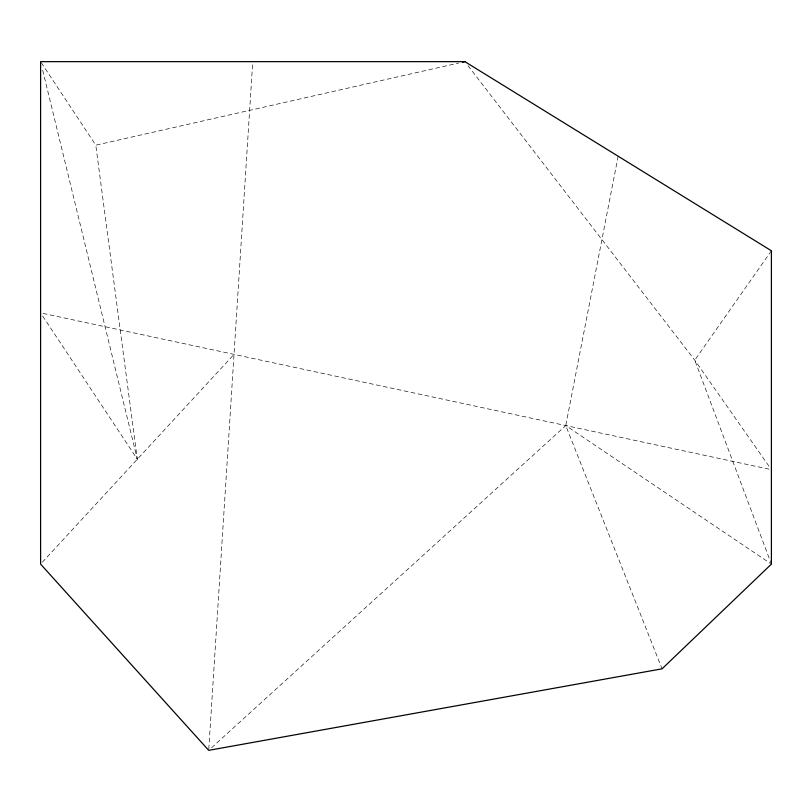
<?xml version="1.0" encoding="UTF-8"?>
<svg xmlns="http://www.w3.org/2000/svg" width="812" height="812" viewBox="0 0 812 812"><rect width="100%" height="100%" fill="white"/><g stroke="black" fill="none" stroke-linecap="round" stroke-linejoin="round"><path stroke-width="0.61" stroke-dasharray="4.06 3.04" d="M208.796 749.08L252.745 61.651M618.145 156.208L565.761 425.549L662.044 668.824M771.4 250.776L694.767 360.163L771.4 564.117M42.315 562.259L234.029 354.377M211.526 747.791L565.761 425.549L770.355 563.406M41.3 62.707L95.796 145.175L458.709 63.042M43.077 313.412L771.4 469.671M467.976 65.67L694.767 360.163L770.679 468.636M42.691 316.041L137.319 459.247L95.796 145.175M42.701 70.268L137.319 459.247"/><path stroke-width="1.22" d="M462.414 62.209L464.88 61.651L771.4 250.776L771.4 564.117L662.044 668.824L208.714 750.349L40.6 564.117L40.6 61.651L464.88 61.651"/></g></svg>
